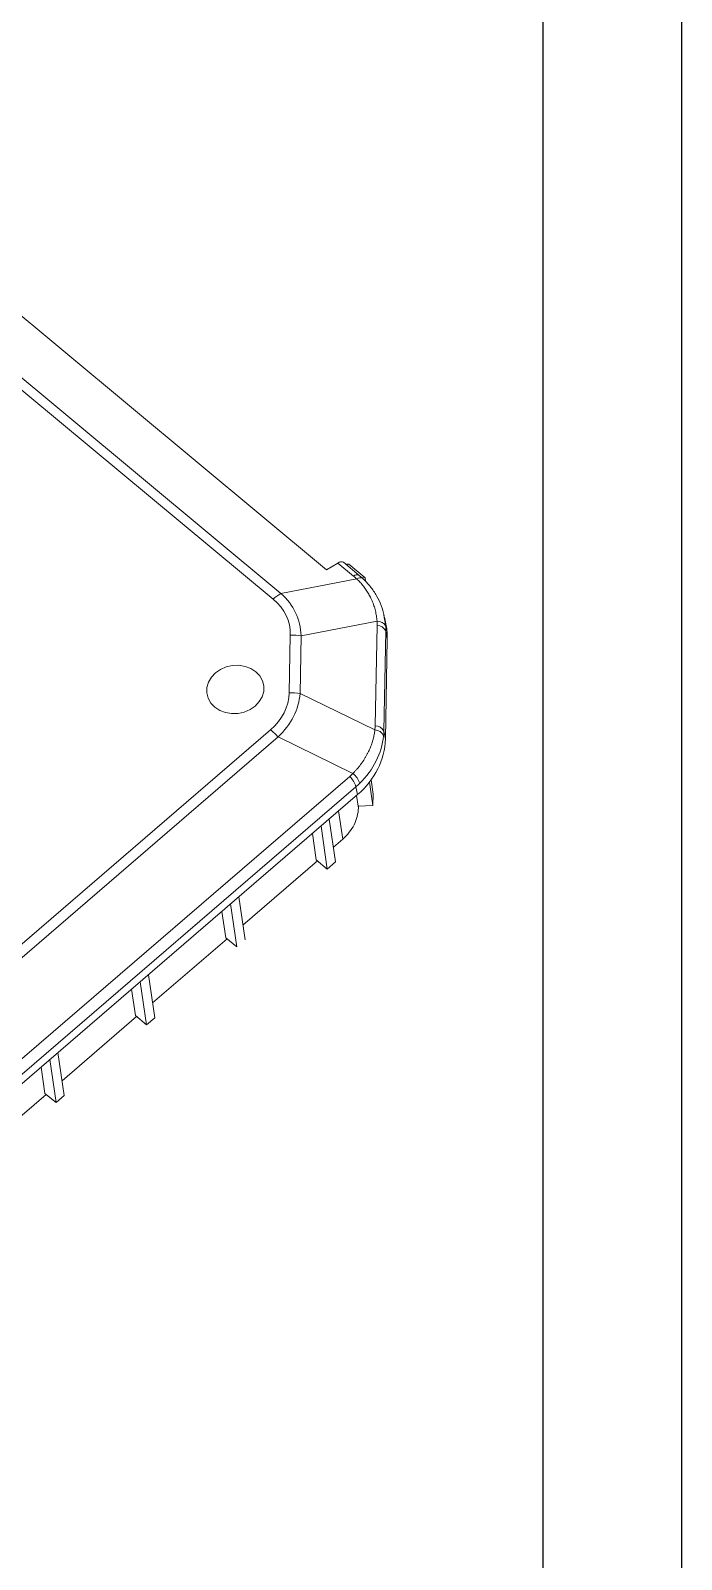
# Model space of a CAD drawing. Header units: inches. Extents: x 1153 to 4140, y 573 to 968.
# Drawn here: x 3479.3 to 3519, y 655.8 to 749 of the extents above; entities that cross this region are included whole.
import ezdxf

# ---------------------------------------------------------------- set-up
doc = ezdxf.new("R2010")
doc.units = ezdxf.units.IN

msp = doc.modelspace()

# ---------------------------------------------------------------- linework, layer by layer
for p, q in [((3519.003, 928.498), (3519.003, 572.957)), ((3510.538, 920.033), (3510.538, 581.422))]:
    msp.add_line(p, q)
at = {"color": 7, "linetype": 'Continuous', "lineweight": 15}
for p, q in [((3497.348, 716.129), (3476.966, 733.074)), ((3473.99, 731.048), (3494.088, 714.339)), ((3494.57, 714.689), (3474.472, 731.398)), ((3497.348, 716.129), (3498.044, 716.54)), ((3499, 715.745), (3498.044, 716.54)), ((3499.342, 715.791), (3498.386, 716.586)), ((3499.683, 715.657), (3498.713, 716.464)), ((3499.193, 715.576), (3494.57, 714.689)), ((3499.565, 715.595), (3499.345, 715.789)), ((3499.71, 715.607), (3499.746, 715.401)), ((3500.876, 713.23), (3500.852, 713.381)), ((3500.987, 712.74), (3500.893, 713.233)), ((3495.803, 712.102), (3500.43, 712.99)), ((3500.435, 712.733), (3500.317, 706.624)), ((3500.846, 706.29), (3500.964, 712.4)), ((3500.964, 712.4), (3501.058, 711.914)), ((3495.138, 712.14), (3495.07, 708.634)), ((3495.735, 708.596), (3495.803, 712.102)), ((3501.058, 711.914), (3500.94, 705.804)), ((3500.302, 706.37), (3495.735, 708.596)), ((3493.934, 706.374), (3449.597, 668.215)), ((3450.063, 667.777), (3494.4, 705.936)), ((3498.963, 703.712), (3494.4, 705.936)), ((3500.94, 705.804), (3500.846, 706.29)), ((3452.156, 663.416), (3498.763, 703.528)), ((3499.974, 703.186), (3500.185, 701.749)), ((3500.198, 702.457), (3500.073, 703.317)), ((3452.54, 662.79), (3499.147, 702.902)), ((3452.611, 662.286), (3499.24, 702.418)), ((3499.24, 702.418), (3499.147, 702.902)), ((3499.275, 701.723), (3499.181, 702.366)), ((3500.185, 701.749), (3500.198, 702.457)), ((3499.275, 701.723), (3500.185, 701.749)), ((3499.291, 701.61), (3499.275, 701.723)), ((3499.294, 701.723), (3499.291, 701.61)), ((3497.014, 700.501), (3497.397, 697.883)), ((3497.898, 698.314), (3497.515, 700.933)), ((3496.722, 698.444), (3496.487, 700.048)), ((3498.336, 699.705), (3497.766, 699.216)), ((3496.797, 698.381), (3492.25, 694.468)), ((3496.722, 698.444), (3497.397, 697.883)), ((3497.397, 697.883), (3497.898, 698.314)), ((3491.497, 695.754), (3491.881, 693.135)), ((3492.382, 693.567), (3491.999, 696.185)), ((3491.206, 693.696), (3490.971, 695.301)), ((3491.281, 693.634), (3486.734, 689.721)), ((3491.206, 693.696), (3491.881, 693.135)), ((3485.981, 691.006), (3486.364, 688.388)), ((3486.866, 688.819), (3486.483, 691.438)), ((3485.69, 688.949), (3485.455, 690.553)), ((3485.69, 688.949), (3486.364, 688.388)), ((3485.765, 688.886), (3481.218, 684.973)), ((3486.364, 688.388), (3486.866, 688.819)), ((3480.465, 686.259), (3480.848, 683.64)), ((3481.35, 684.072), (3480.966, 686.69)), ((3480.173, 684.201), (3479.939, 685.806)), ((3480.248, 684.139), (3475.702, 680.226)), ((3480.173, 684.201), (3480.848, 683.64)), ((3480.848, 683.64), (3481.35, 684.072))]:
    msp.add_line(p, q, dxfattribs=at)
at = {"color": 8, "linetype": 'Continuous', "lineweight": 15}
for p, q in [((3500.959, 712.692), (3500.876, 713.23)), ((3498.336, 699.705), (3498.084, 701.423))]:
    msp.add_line(p, q, dxfattribs=at)
at = {"color": 7, "linetype": 'Continuous', "lineweight": 15, "flags": 128}
for points in [[(3499.519, 715.638), (3499.529, 715.643), (3499.575, 715.663), (3499.616, 715.673), (3499.651, 715.672), (3499.679, 715.66), (3499.699, 715.638), (3499.71, 715.607)], [(3492.999, 707.823), (3493.248, 708.089), (3493.423, 708.392), (3493.516, 708.716), (3493.523, 709.047), (3493.442, 709.367), (3493.278, 709.66), (3493.04, 709.911), (3492.738, 710.109), (3492.389, 710.242), (3492.01, 710.305), (3491.619, 710.294), (3491.237, 710.209), (3490.882, 710.056), (3490.573, 709.841), (3490.324, 709.575), (3490.149, 709.273), (3490.056, 708.948), (3490.05, 708.617), (3490.13, 708.298), (3490.294, 708.005), (3490.532, 707.753), (3490.834, 707.556), (3491.183, 707.422), (3491.562, 707.36), (3491.953, 707.371), (3492.335, 707.455), (3492.69, 707.609), (3492.999, 707.823)]]:
    msp.add_lwpolyline(points, dxfattribs=at)
at = {"color": 7, "linetype": 'Continuous', "lineweight": 15}
for centre, radius, start, end in [((3498.25, 716.304), 0.313, 64.2868, 131.08484), ((3498.647, 716.326), 0.153, 64.37148, 127.58537), ((3496.32, 711.775), 3.399, 120.99176, 131.04127), ((3500.472, 712.445), 0.547, 26.96531, 94.35567), ((3500.437, 712.15), 0.584, 25.36237, 90.20835), ((3495.25, 708.271), 3.871, 81.77747, 91.65302), ((3495.182, 704.765), 3.871, 81.77747, 91.65302), ((3490.354, 702.094), 5.58, 43.51383, 50.08528), ((3500.261, 705.751), 0.621, 23.6716, 86.21698), ((3500.319, 706.04), 0.584, 25.36237, 90.20835), ((3497.773, 702.491), 1.434, 16.65378, 46.34118), ((3498.088, 702.669), 1.362, 18.99828, 49.99923)]:
    msp.add_arc(centre, radius, start, end, dxfattribs=at)
at = {"color": 8, "linetype": 'Continuous', "lineweight": 15}
for centre, radius, start, end in [((3499.205, 715.512), 0.31, 63.11979, 131.30051), ((3499.394, 715.306), 0.336, 59.31941, 126.65432)]:
    msp.add_arc(centre, radius, start, end, dxfattribs=at)
at = {"color": 7, "linetype": 'Continuous', "lineweight": 15}
for centre, start_param, end_param in [((3495.474, 711.755), 6.144655, 6.321061), ((3495.356, 705.645), 5.359409, 6.144655)]:
    msp.add_ellipse(centre, major_axis=(5.543, 0.81), ratio=0.84011, start_param=start_param, end_param=end_param, dxfattribs=at)
for points, knots in [([(3499.193, 715.576), (3499.162, 715.604), (3499.099, 715.662), (3499.033, 715.717), (3499, 715.745)], [0, 0, 0, 0, 0.499982, 1, 1, 1, 1]), ([(3500.43, 712.99), (3500.426, 713.044), (3500.417, 713.152), (3500.395, 713.313), (3500.367, 713.473), (3500.332, 713.631), (3500.291, 713.786), (3500.244, 713.94), (3500.189, 714.092), (3500.129, 714.243), (3500.044, 714.43), (3499.928, 714.65), (3499.773, 714.899), (3499.599, 715.136), (3499.407, 715.364), (3499.264, 715.505), (3499.193, 715.576)], [0, 0, 0, 0, 0.0559071, 0.1115867, 0.1670986, 0.2225028, 0.2778602, 0.3332312, 0.3886768, 0.4442572, 0.5000326, 0.6002999, 0.7000765, 0.7997159, 0.8995728, 1, 1, 1, 1]), ([(3500.874, 713.323), (3500.818, 713.535), (3500.706, 713.959), (3500.414, 714.555), (3500.043, 715.112), (3499.725, 715.434), (3499.565, 715.595)], [0, 0, 0, 0, 0.250101, 0.500041, 0.749969, 1, 1, 1, 1]), ([(3500.959, 712.692), (3500.961, 712.644), (3500.966, 712.546), (3500.965, 712.448), (3500.964, 712.4)], [0, 0, 0, 0, 0.500103, 1, 1, 1, 1]), ([(3498.963, 703.712), (3499.005, 703.755), (3499.088, 703.841), (3499.207, 703.974), (3499.32, 704.109), (3499.427, 704.247), (3499.529, 704.387), (3499.625, 704.53), (3499.716, 704.675), (3499.8, 704.823), (3499.9, 705.013), (3500.008, 705.245), (3500.114, 705.523), (3500.199, 705.803), (3500.264, 706.085), (3500.289, 706.275), (3500.302, 706.37)], [0, 0, 0, 0, 0.055889, 0.111554, 0.167055, 0.222454, 0.27781, 0.333185, 0.388639, 0.444233, 0.500027, 0.600264, 0.700027, 0.799669, 0.899542, 1, 1, 1, 1]), ([(3498.763, 703.528), (3498.797, 703.558), (3498.865, 703.618), (3498.931, 703.68), (3498.963, 703.712)], [0, 0, 0, 0, 0.500018, 1, 1, 1, 1]), ([(3499.375, 703.112), (3499.338, 703.076), (3499.264, 703.004), (3499.186, 702.936), (3499.147, 702.902)], [0, 0, 0, 0, 0.499936, 1, 1, 1, 1]), ([(3499.291, 701.61), (3499.288, 701.435), (3499.264, 701.262), (3499.178, 700.92), (3499.115, 700.75), (3498.951, 700.424), (3498.852, 700.269), (3498.619, 699.974), (3498.484, 699.834), (3498.336, 699.705)], [0, 0, 0, 0, 0.25, 0.25, 0.5, 0.5, 0.75, 0.75, 1, 1, 1, 1])]:
    msp.add_open_spline(points, degree=3, knots=knots, dxfattribs=at)
for points in [[(3495.138, 712.14), (3495.155, 713.006), (3494.802, 713.745), (3494.088, 714.339)], [(3494.57, 714.689), (3495.348, 713.979), (3495.763, 713.109), (3495.803, 712.102)], [(3500.435, 712.733), (3500.437, 712.818), (3500.435, 712.904), (3500.43, 712.99)], [(3493.934, 706.374), (3494.671, 707.008), (3495.053, 707.768), (3495.07, 708.634)], [(3495.735, 708.596), (3495.656, 707.606), (3495.208, 706.712), (3494.4, 705.936)], [(3500.83, 706), (3500.73, 704.961), (3500.213, 703.934), (3499.375, 703.112)], [(3500.302, 706.37), (3500.31, 706.454), (3500.315, 706.539), (3500.317, 706.624)], [(3500.846, 706.29), (3500.844, 706.193), (3500.839, 706.096), (3500.83, 706)]]:
    msp.add_open_spline(points, degree=3, dxfattribs=at)

doc.saveas('drawing.dxf')
